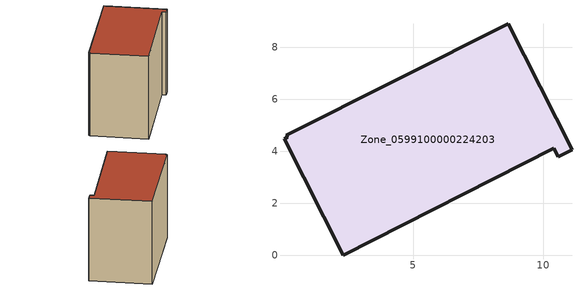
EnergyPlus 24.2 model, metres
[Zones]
Zone_0599100000224203
 floor ground (C_G): 10.59,3.79 10.4,4.12 2.31,0 0.04,4.48 0.18,4.54 0.14,4.63 8.66,8.91 11.11,4.07 z3.19
 wall outside (C_F): 10.4,4.12 10.59,3.79 11.11,4.07 8.66,8.91 0.14,4.63 0.18,4.54 0.04,4.48 2.31,0 10.4,4.12 z3.19:10.89
 roof outside (C_R): 0.18,4.54 0.04,4.48 2.31,0 10.4,4.12 10.59,3.79 11.11,4.07 8.66,8.91 0.14,4.63 z10.89
[BUILDING]
Pand.0599100000224203: North Axis=0; Terrain=City; Loads Convergence Tolerance Value=0.04; Temperature Convergence Tolerance Value=0.4; Solar Distribution=FullExterior; Maximum Number of Warmup Days=25; Minimum Number of Warmup Days=1
[Site:Location]
Rotterdam.The.Hague.AP_ZH_NLD Design_Conditions: Latitude=51.96; Longitude=4.45; Time Zone=1; Elevation=-4.5
[SITE:GROUNDTEMPERATURE:BUILDINGSURFACE]
18, 18, 18, 18, 18, 18, 18, 18, 18, 18, 18, 18
[MATERIAL] Thermal Absorptance=0.9; Solar Absorptance=0.7; Visible Absorptance=0.7
Name | Roughness | Thickness | Conductivity | Density | Specific Heat
G.TI.1992-2005 | MediumSmooth | 0.15 | 0.06 | 540 | 1210
F.TI.1992-2005 | Rough | 0.3 | 0.12 | 1920 | 840
R.TI.1992-2005 | MediumRough | 0.2 | 0.08 | 1500 | 1000
[CONSTRUCTION]
C_G: G.TI.1992-2005
C_F: F.TI.1992-2005
C_R: R.TI.1992-2005
[ZONE]
Zone_0599100000224203: Type=1; Multiplier=1; Ceiling Height=Autocalculate; Volume=Autocalculate; Floor Area=autocalculate; Part of Total Floor Area=Yes
[ZONEINFILTRATION:DESIGNFLOWRATE]
Infil_Zone_0599100000224203: Zone or ZoneList or Space or SpaceList=Zone_0599100000224203; Schedule=AlwaysOn; Design Flow Rate Calculation Method=Flow/Area; Flow Rate per Floor Area=0.0015; Constant Term Coefficient=1; Temperature Term Coefficient=0; Velocity Term Coefficient=0; Velocity Squared Term Coefficient=0
[HVACTEMPLATE:ZONE:IDEALLOADSAIRSYSTEM]
Zone_0599100000224203: Maximum Heating Supply Air Temperature=50; Minimum Cooling Supply Air Temperature=13; Maximum Heating Supply Air Humidity Ratio=0.0156; Minimum Cooling Supply Air Humidity Ratio=0.0077; Heating Limit=NoLimit; Cooling Limit=NoLimit; Dehumidification Control Type=ConstantSensibleHeatRatio; Cooling Sensible Heat Ratio=0.7; Dehumidification Setpoint=60; Humidification Control Type=None; Humidification Setpoint=30; Outdoor Air Method=None; Outdoor Air Flow Rate per Person=0.00944; Outdoor Air Flow Rate per Zone Floor Area=0; Outdoor Air Flow Rate per Zone=0; Demand Controlled Ventilation Type=None; Outdoor Air Economizer Type=NoEconomizer; Heat Recovery Type=None; Sensible Heat Recovery Effectiveness=0.7; Latent Heat Recovery Effectiveness=0.65
[ZONECONTROL:THERMOSTAT]
ThermostatControl_Zone_0599100000224203: Zone or ZoneList=Zone_0599100000224203; Control Type Schedule=DualSetpointControlType; Control 1=Thermostat_Zone_0599100000224203; Temperature Difference Between Cutout And Setpoint=0
[THERMOSTATSETPOINT:DUALSETPOINT]
Thermostat_Zone_0599100000224203: Heating Setpoint Temperature Schedule=HeatingSetpoint_Zone_0599100000224203; Cooling Setpoint Temperature Schedule=CoolingSetpoint_Zone_0599100000224203
[SCHEDULE:COMPACT]
HeatingSetpoint_Zone_0599100000224203: Through: 12/31, For: AllDays, Until: 24:00, 21
CoolingSetpoint_Zone_0599100000224203: Through: 12/31, For: AllDays, Until: 24:00, 24
DualSetpointControlType: Through: 12/31, For: AllDays, Until: 24:00, 4
AlwaysOn: Through: 12/31, For: AllDays, Until: 24:00, 1
